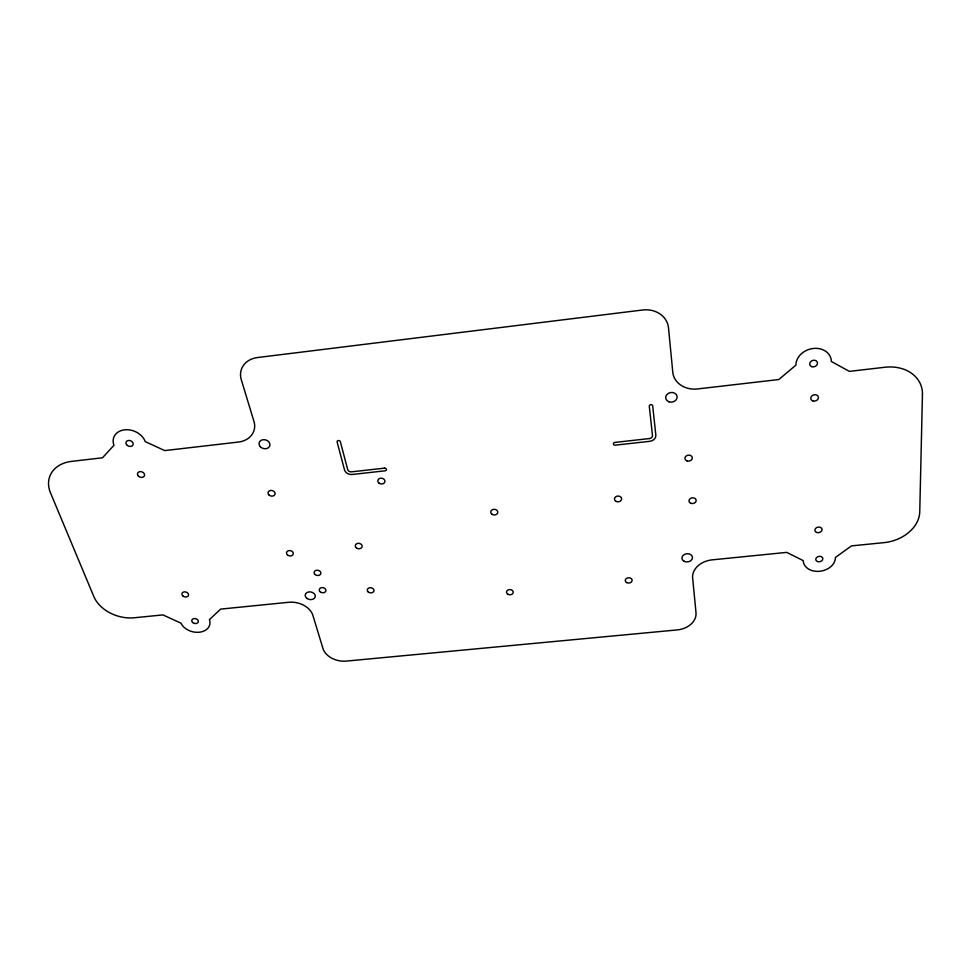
<?xml version="1.0" encoding="UTF-8"?>
<svg xmlns="http://www.w3.org/2000/svg" width="971" height="971" viewBox="0 0 971 971"><rect width="100%" height="100%" fill="white"/><g stroke="black" fill="none" stroke-linecap="round" stroke-linejoin="round"><path stroke-width="1.46" d="M922.45 394.42L919.755 511.814A35.891 27.176 -14.4 0 1 904.741 535.422L902.423 536.829A35.891 27.176 -14.4 0 1 884.096 542.631L851.458 545.896L835.388 557.451L835.4 558.228A16.228 12.247 -11 0 1 819.682 571.288A16.228 12.247 -11 0 1 803.284 561.42L803.26 560.643L786.753 552.378L712.18 559.854A21.095 16.119 -6.7 0 0 692.566 577.114L696.001 612.701A20.549 15.475 -4.6 0 1 677.151 629.924L346.392 661.081A19.833 14.638 9 0 1 322.918 648.373L312.674 614.655A20.173 15.014 11.2 0 0 288.739 602.287L220.635 609.108L209.396 619.632L209.651 620.335A15.172 11.033 14.5 0 1 199.189 632.242A15.172 11.033 14.5 0 1 180.994 623.188L162.946 614.898L134.326 617.762A33.05 23.947 17.2 0 1 93.847 596.57L50.516 492.892A35.259 26.411 21.3 0 1 71.636 461.371L102.489 457.79L113.971 445.264L113.656 444.415A16.883 13.072 21.5 0 1 124.567 429.825A16.883 13.072 21.5 0 1 144.885 440.761L145.201 441.611L164.754 450.593L238.332 442.072A22.527 18.133 18.5 0 0 254.268 422.446L241.294 379.722A23.037 19.068 18.9 0 1 257.461 357.546L642.681 309.992A23.705 20.585 -9.3 0 1 668.497 327.797L672.891 373.301A23.438 19.808 -11.3 0 0 697.591 388.934L778.791 379.54L795.88 365.169A18.012 14.796 -17.5 0 1 812.618 348.553A18.012 14.796 -17.5 0 1 831.261 360.059L831.346 361.491L849.334 371.371L884.945 367.256A38.257 30.356 -18.6 0 1 904.826 369.648L907.29 370.752A38.257 30.356 -18.6 0 1 922.45 394.42M384.455 468.156L351.563 471.833A3.277 2.658 11.5 0 1 347.691 469.539L340.348 441.72A1.663 1.359 12.8 0 0 338.369 440.543A1.663 1.359 12.8 0 0 337.131 442.084L344.523 469.891A6.554 5.304 11.5 0 0 352.255 474.479L385.111 470.814A1.639 1.335 9.7 0 0 386.385 469.309A1.639 1.335 9.7 0 0 384.455 468.156M649.429 438.552L614.898 442.412A1.675 1.384 -4.3 0 0 613.417 443.965A1.675 1.384 -4.3 0 0 615.25 445.155L649.733 441.32A6.748 5.583 -6.5 0 0 655.826 435.032L652.694 405.902A1.711 1.432 -7.3 0 0 650.837 404.676A1.711 1.432 -7.3 0 0 649.283 406.303L652.476 435.409A3.374 2.792 -6.5 0 1 649.429 438.552M307.054 598.488A5.11 3.848 10.9 0 0 315.259 596.777A5.11 3.848 10.9 0 0 308.475 591.97A5.11 3.848 10.9 0 0 307.054 598.488M668.946 401.8A5.753 4.831 -8.8 0 0 677.127 396.666A5.753 4.831 -8.8 0 0 668.145 393.473A5.753 4.831 -8.8 0 0 668.946 401.8M260.337 446.745A5.559 4.467 16.4 0 0 269.659 446.211A5.559 4.467 16.4 0 0 263.493 439.645A5.559 4.467 16.4 0 0 260.337 446.745M684.3 561.384A5.304 4.115 -5.9 0 0 692.493 557.827A5.304 4.115 -5.9 0 0 684.822 554.235A5.304 4.115 -5.9 0 0 684.3 561.384M192.756 622.557A3.338 2.428 14.5 0 0 198.23 622.023A3.338 2.428 14.5 0 0 194.139 618.576A3.338 2.428 14.5 0 0 192.756 622.557M182.924 595.976A3.386 2.5 15.4 0 0 188.471 595.417A3.386 2.5 15.4 0 0 184.296 591.873A3.386 2.5 15.4 0 0 182.924 595.976M138.016 475.62A3.641 2.792 20.1 0 0 144.169 476.276A3.641 2.792 20.1 0 0 140.868 471.615A3.641 2.792 20.1 0 0 138.016 475.62M126.521 444.597A3.714 2.877 21.5 0 0 132.772 445.264A3.714 2.877 21.5 0 0 129.398 440.458A3.714 2.877 21.5 0 0 126.521 444.597M269.028 495.016A3.568 2.816 14.7 0 0 274.951 494.373A3.568 2.816 14.7 0 0 270.691 490.428A3.568 2.816 14.7 0 0 269.028 495.016M287.44 554.89A3.447 2.658 12.5 0 0 293.193 554.295A3.447 2.658 12.5 0 0 289.091 550.581A3.447 2.658 12.5 0 0 287.44 554.89M356.187 547.693A3.459 2.695 9.7 0 0 362.001 547.086A3.459 2.695 9.7 0 0 358.008 543.335A3.459 2.695 9.7 0 0 356.187 547.693M315.017 574.468A3.411 2.61 11 0 0 320.733 573.885A3.411 2.61 11 0 0 316.728 570.244A3.411 2.61 11 0 0 315.017 574.468M320.139 591.74A3.374 2.561 10.5 0 0 325.795 591.169A3.374 2.561 10.5 0 0 321.838 587.601A3.374 2.561 10.5 0 0 320.139 591.74M368.13 591.861A3.374 2.573 8.6 0 0 373.823 591.303A3.374 2.573 8.6 0 0 369.951 587.722A3.374 2.573 8.6 0 0 368.13 591.861M378.726 482.854A3.581 2.889 9.7 0 0 384.759 482.199A3.581 2.889 9.7 0 0 380.668 478.193A3.581 2.889 9.7 0 0 378.726 482.854M492.188 514.375A3.532 2.828 3.2 0 0 497.771 512.506A3.532 2.828 3.2 0 0 492.843 509.508A3.532 2.828 3.2 0 0 492.188 514.375M507.857 594.24A3.386 2.61 2.4 0 0 513.222 592.528A3.386 2.61 2.4 0 0 508.513 589.773A3.386 2.61 2.4 0 0 507.857 594.24M626.526 582.503A3.435 2.646 -3 0 0 632.085 580.767A3.435 2.646 -3 0 0 627.484 577.951A3.435 2.646 -3 0 0 626.526 582.503M615.796 501.23A3.581 2.889 -3.6 0 0 621.598 499.312A3.581 2.889 -3.6 0 0 616.779 496.266A3.581 2.889 -3.6 0 0 615.796 501.23M691 503.354A3.617 2.877 -7.3 0 0 696.158 500.308A3.617 2.877 -7.3 0 0 690.539 498.39A3.617 2.877 -7.3 0 0 691 503.354M687.019 460.909A3.69 2.998 -8.1 0 0 692.287 457.717A3.69 2.998 -8.1 0 0 686.546 455.727A3.69 2.998 -8.1 0 0 687.019 460.909M817.594 561.566A3.568 2.695 -11 0 0 822.838 558.701A3.568 2.695 -11 0 0 817.461 556.881A3.568 2.695 -11 0 0 817.594 561.566M816.72 532.472A3.629 2.779 -11.8 0 0 822.049 529.511A3.629 2.779 -11.8 0 0 816.587 527.641A3.629 2.779 -11.8 0 0 816.72 532.472M812.763 400.889A3.896 3.156 -16 0 0 818.444 397.479A3.896 3.156 -16 0 0 812.606 395.367A3.896 3.156 -16 0 0 812.763 400.889M811.732 366.637A3.957 3.253 -17.5 0 0 817.509 363.105A3.957 3.253 -17.5 0 0 811.574 360.933A3.957 3.253 -17.5 0 0 811.732 366.637"/></g></svg>
